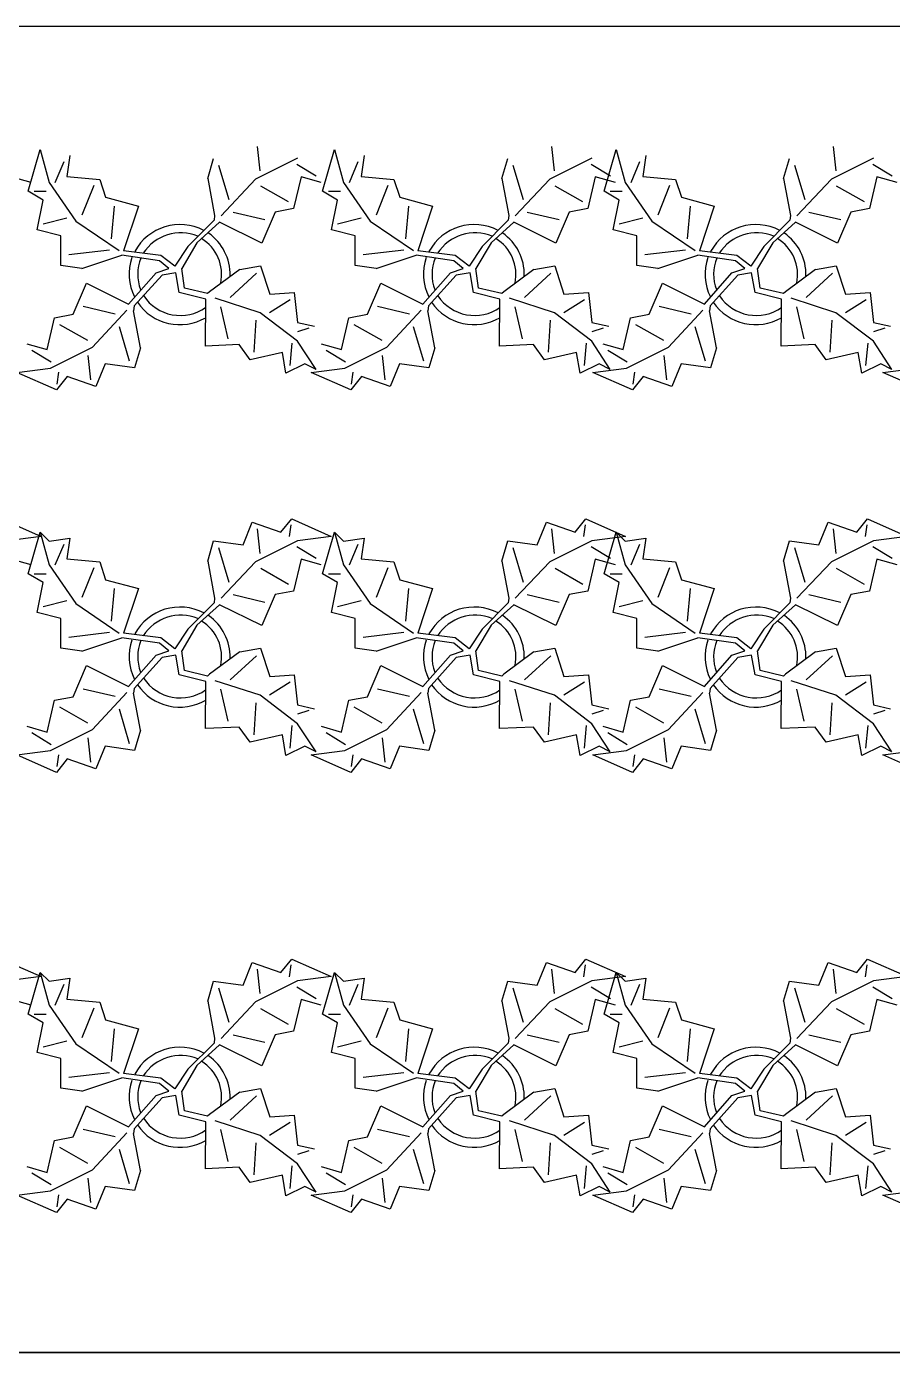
# Model space of a CAD drawing. Header units: inches. Extents: x 8624 to 20537, y 780 to 7738.
# Drawn here: x 9488.1 to 9591.1, y 7155.8 to 7313.6 of the extents above; entities that cross this region are included whole.
import ezdxf

# ---------------------------------------------------------------- set-up
doc = ezdxf.new("R2010")
doc.units = ezdxf.units.IN
doc.header["$MEASUREMENT"] = 0

msp = doc.modelspace()

# ---------------------------------------------------------------- linework, layer by layer
for p, q in [((10573.53, 7313.57), (9162.9, 7313.57)), ((10573.53, 7155.82), (9175.53, 7155.82))]:
    msp.add_line(p, q)
at = {"color": 114, "linetype": 'Continuous'}
for p, q in [((9488.36, 7293.97), (9489.78, 7298.92)), ((9489.78, 7298.92), (9490.84, 7295.03)), ((9515.59, 7299.29), (9515.9, 7296.39)), ((9523.36, 7293.97), (9524.78, 7298.92)), ((9524.78, 7298.92), (9525.84, 7295.03)), ((9550.59, 7299.29), (9550.9, 7296.39)), ((9556.86, 7293.97), (9558.28, 7298.92)), ((9558.28, 7298.92), (9559.34, 7295.03)), ((9584.09, 7299.29), (9584.4, 7296.39)), ((9491.55, 7295.03), (9492.61, 7297.5)), ((9493.31, 7298.21), (9492.96, 7295.73)), ((9509.7, 7295.48), (9510.4, 7297.88)), ((9520.4, 7297.9), (9515.4, 7295.39)), ((9526.55, 7295.03), (9527.61, 7297.5)), ((9528.31, 7298.21), (9527.96, 7295.73)), ((9544.7, 7295.48), (9545.4, 7297.88)), ((9555.4, 7297.9), (9550.4, 7295.39)), ((9560.05, 7295.03), (9561.11, 7297.5)), ((9561.81, 7298.21), (9561.46, 7295.73)), ((9578.2, 7295.48), (9578.9, 7297.88)), ((9588.9, 7297.9), (9583.9, 7295.39)), ((9488.7, 7295.01), (9486.3, 7295.7)), ((9492.96, 7295.73), (9496.85, 7295.38)), ((9511, 7297.08), (9512.21, 7292.98)), ((9520.8, 7295.7), (9519.91, 7291.9)), ((9520.3, 7297.2), (9522.6, 7295.81)), ((9523.2, 7295.01), (9520.8, 7295.7)), ((9527.96, 7295.73), (9531.85, 7295.38)), ((9546, 7297.08), (9547.21, 7292.98)), ((9555.8, 7295.7), (9554.91, 7291.9)), ((9555.3, 7297.2), (9557.6, 7295.81)), ((9558.2, 7295.01), (9555.8, 7295.7)), ((9561.46, 7295.73), (9565.35, 7295.38)), ((9579.5, 7297.08), (9580.71, 7292.98)), ((9589.3, 7295.7), (9588.41, 7291.9)), ((9588.8, 7297.2), (9591.1, 7295.81)), ((9591.7, 7295.01), (9589.3, 7295.7)), ((9490.84, 7295.03), (9494.02, 7290.43)), ((9496.14, 7294.67), (9494.73, 7291.14)), ((9496.85, 7295.38), (9497.56, 7293.26)), ((9509.7, 7295.48), (9510.51, 7291.08)), ((9515.4, 7295.39), (9511.29, 7291.05)), ((9519.31, 7292.7), (9516.01, 7294.59)), ((9525.84, 7295.03), (9529.02, 7290.43)), ((9531.14, 7294.67), (9529.73, 7291.14)), ((9531.85, 7295.38), (9532.56, 7293.26)), ((9544.7, 7295.48), (9545.51, 7291.08)), ((9550.4, 7295.39), (9546.29, 7291.05)), ((9554.31, 7292.7), (9551.01, 7294.59)), ((9559.34, 7295.03), (9562.52, 7290.43)), ((9564.64, 7294.67), (9563.23, 7291.14)), ((9565.35, 7295.38), (9566.06, 7293.26)), ((9578.2, 7295.48), (9579.01, 7291.08)), ((9583.9, 7295.39), (9579.79, 7291.05)), ((9587.81, 7292.7), (9584.51, 7294.59)), ((9490.13, 7292.91), (9488.36, 7293.97)), ((9489.07, 7293.97), (9490.49, 7293.97)), ((9489.42, 7289.37), (9490.13, 7292.91)), ((9497.56, 7293.26), (9501.45, 7292.2)), ((9525.13, 7292.91), (9523.36, 7293.97)), ((9524.07, 7293.97), (9525.49, 7293.97)), ((9524.42, 7289.37), (9525.13, 7292.91)), ((9532.56, 7293.26), (9536.45, 7292.2)), ((9558.63, 7292.91), (9556.86, 7293.97)), ((9557.57, 7293.97), (9558.99, 7293.97)), ((9557.92, 7289.37), (9558.63, 7292.91)), ((9566.06, 7293.26), (9569.95, 7292.2)), ((9498.26, 7288.31), (9498.62, 7292.2)), ((9501.45, 7292.2), (9499.68, 7286.9)), ((9510.51, 7291.08), (9510.45, 7290.51)), ((9512.71, 7291.49), (9516.51, 7290.59)), ((9517.71, 7291.5), (9516.12, 7287.79)), ((9519.91, 7291.9), (9517.71, 7291.5)), ((9533.26, 7288.31), (9533.62, 7292.2)), ((9536.45, 7292.2), (9534.68, 7286.9)), ((9545.51, 7291.08), (9545.45, 7290.51)), ((9547.71, 7291.49), (9551.51, 7290.59)), ((9552.71, 7291.5), (9551.12, 7287.79)), ((9554.91, 7291.9), (9552.71, 7291.5)), ((9566.76, 7288.31), (9567.12, 7292.2)), ((9569.95, 7292.2), (9568.18, 7286.9)), ((9579.01, 7291.08), (9578.95, 7290.51)), ((9581.21, 7291.49), (9585.01, 7290.59)), ((9586.21, 7291.5), (9584.62, 7287.79)), ((9588.41, 7291.9), (9586.21, 7291.5)), ((9490.13, 7290.08), (9492.96, 7290.79)), ((9494.02, 7290.43), (9499.17, 7286.91)), ((9510.45, 7290.51), (9507.33, 7287.39)), ((9508.41, 7287.85), (9511.12, 7290.28)), ((9516.12, 7287.79), (9511.12, 7290.28)), ((9525.13, 7290.08), (9527.96, 7290.79)), ((9529.02, 7290.43), (9534.17, 7286.91)), ((9545.45, 7290.51), (9542.33, 7287.39)), ((9543.41, 7287.85), (9546.12, 7290.28)), ((9551.12, 7287.79), (9546.12, 7290.28)), ((9558.63, 7290.08), (9561.46, 7290.79)), ((9562.52, 7290.43), (9567.67, 7286.91)), ((9578.95, 7290.51), (9575.83, 7287.39)), ((9576.91, 7287.85), (9579.62, 7290.28)), ((9584.62, 7287.79), (9579.62, 7290.28)), ((9492.25, 7288.66), (9489.42, 7289.37)), ((9492.25, 7285.13), (9492.25, 7288.66)), ((9508.41, 7287.85), (9506.61, 7284.79)), ((9527.25, 7288.66), (9524.42, 7289.37)), ((9527.25, 7285.13), (9527.25, 7288.66)), ((9543.41, 7287.85), (9541.61, 7284.79)), ((9560.75, 7288.66), (9557.92, 7289.37)), ((9560.75, 7285.13), (9560.75, 7288.66)), ((9576.91, 7287.85), (9575.11, 7284.79)), ((9498.03, 7286.98), (9493.19, 7286.4)), ((9494.73, 7284.77), (9499.49, 7286.35)), ((9503.97, 7285.7), (9499.49, 7286.35)), ((9504.14, 7286.33), (9499.68, 7286.9)), ((9505.8, 7285.05), (9504.14, 7286.33)), ((9507.33, 7287.39), (9505.8, 7285.05)), ((9533.03, 7286.98), (9528.19, 7286.4)), ((9529.73, 7284.77), (9534.49, 7286.35)), ((9538.97, 7285.7), (9534.49, 7286.35)), ((9539.14, 7286.33), (9534.68, 7286.9)), ((9540.8, 7285.05), (9539.14, 7286.33)), ((9542.33, 7287.39), (9540.8, 7285.05)), ((9566.53, 7286.98), (9561.69, 7286.4)), ((9563.23, 7284.77), (9567.99, 7286.35)), ((9572.47, 7285.7), (9567.99, 7286.35)), ((9572.64, 7286.33), (9568.18, 7286.9)), ((9574.3, 7285.05), (9572.64, 7286.33)), ((9575.83, 7287.39), (9574.3, 7285.05)), ((9494.73, 7284.77), (9492.25, 7285.13)), ((9503.56, 7284.26), (9505.09, 7284.79)), ((9505.09, 7284.79), (9503.97, 7285.7)), ((9506.92, 7282.44), (9506.61, 7284.79)), ((9513.51, 7284.68), (9509.91, 7282.02)), ((9513.51, 7284.68), (9515.97, 7285.1)), ((9515.97, 7285.1), (9517.07, 7281.74)), ((9529.73, 7284.77), (9527.25, 7285.13)), ((9538.56, 7284.26), (9540.09, 7284.79)), ((9540.09, 7284.79), (9538.97, 7285.7)), ((9541.92, 7282.44), (9541.61, 7284.79)), ((9548.51, 7284.68), (9544.91, 7282.02)), ((9548.51, 7284.68), (9550.97, 7285.1)), ((9550.97, 7285.1), (9552.07, 7281.74)), ((9563.23, 7284.77), (9560.75, 7285.13)), ((9572.06, 7284.26), (9573.59, 7284.79)), ((9573.59, 7284.79), (9572.47, 7285.7)), ((9575.42, 7282.44), (9575.11, 7284.79)), ((9582.01, 7284.68), (9578.41, 7282.02)), ((9582.01, 7284.68), (9584.47, 7285.1)), ((9584.47, 7285.1), (9585.57, 7281.74)), ((9500.29, 7280.55), (9503.56, 7284.26)), ((9504.27, 7284), (9500.95, 7280.32)), ((9505.9, 7284.26), (9504.27, 7284)), ((9506.31, 7281.92), (9505.9, 7284.26)), ((9515.52, 7284.21), (9512.37, 7281.33)), ((9535.29, 7280.55), (9538.56, 7284.26)), ((9539.27, 7284), (9535.95, 7280.32)), ((9540.9, 7284.26), (9539.27, 7284)), ((9541.31, 7281.92), (9540.9, 7284.26)), ((9550.52, 7284.21), (9547.37, 7281.33)), ((9568.79, 7280.55), (9572.06, 7284.26)), ((9572.77, 7284), (9569.45, 7280.32)), ((9574.4, 7284.26), (9572.77, 7284)), ((9574.81, 7281.92), (9574.4, 7284.26)), ((9584.02, 7284.21), (9580.87, 7281.33)), ((9493.69, 7279.33), (9495.28, 7283.04)), ((9495.28, 7283.04), (9500.29, 7280.55)), ((9509.46, 7281.13), (9506.31, 7281.92)), ((9506.92, 7282.44), (9506.92, 7282.44)), ((9509.69, 7281.8), (9506.92, 7282.44)), ((9509.91, 7282.02), (9509.69, 7281.8)), ((9517.07, 7281.74), (9519.98, 7281.94)), ((9519.98, 7281.94), (9520.4, 7278.36)), ((9528.69, 7279.33), (9530.28, 7283.04)), ((9530.28, 7283.04), (9535.29, 7280.55)), ((9544.46, 7281.13), (9541.31, 7281.92)), ((9541.92, 7282.44), (9541.92, 7282.44)), ((9544.69, 7281.8), (9541.92, 7282.44)), ((9544.91, 7282.02), (9544.69, 7281.8)), ((9552.07, 7281.74), (9554.98, 7281.94)), ((9554.98, 7281.94), (9555.4, 7278.36)), ((9562.19, 7279.33), (9563.78, 7283.04)), ((9563.78, 7283.04), (9568.79, 7280.55)), ((9577.96, 7281.13), (9574.81, 7281.92)), ((9575.42, 7282.44), (9575.42, 7282.44)), ((9578.19, 7281.8), (9575.42, 7282.44)), ((9578.41, 7282.02), (9578.19, 7281.8)), ((9585.57, 7281.74), (9588.48, 7281.94)), ((9588.48, 7281.94), (9588.9, 7278.36)), ((9498.69, 7279.35), (9494.89, 7280.24)), ((9500.95, 7280.32), (9500.89, 7279.75)), ((9509.42, 7275.54), (9509.46, 7281.13)), ((9515.93, 7279.51), (9510.58, 7281.24)), ((9511.24, 7280.22), (9512.11, 7276.41)), ((9519.52, 7281.05), (9517.05, 7279.51)), ((9533.69, 7279.35), (9529.89, 7280.24)), ((9535.95, 7280.32), (9535.89, 7279.75)), ((9544.42, 7275.54), (9544.46, 7281.13)), ((9550.93, 7279.51), (9545.58, 7281.24)), ((9546.24, 7280.22), (9547.11, 7276.41)), ((9554.52, 7281.05), (9552.05, 7279.51)), ((9567.19, 7279.35), (9563.39, 7280.24)), ((9569.45, 7280.32), (9569.39, 7279.75)), ((9577.92, 7275.54), (9577.96, 7281.13)), ((9584.43, 7279.51), (9579.08, 7281.24)), ((9579.74, 7280.22), (9580.61, 7276.41)), ((9588.02, 7281.05), (9585.55, 7279.51)), ((9490.6, 7275.13), (9491.49, 7278.93)), ((9491.49, 7278.93), (9493.69, 7279.33)), ((9496, 7275.44), (9500.1, 7279.83)), ((9501.7, 7275.35), (9500.89, 7279.75)), ((9515.23, 7274.82), (9515.48, 7278.62)), ((9520.38, 7276.13), (9515.93, 7279.51)), ((9520.4, 7278.36), (9522.4, 7277.9)), ((9525.6, 7275.13), (9526.49, 7278.93)), ((9526.49, 7278.93), (9528.69, 7279.33)), ((9531, 7275.44), (9535.1, 7279.83)), ((9536.7, 7275.35), (9535.89, 7279.75)), ((9550.23, 7274.82), (9550.48, 7278.62)), ((9555.38, 7276.13), (9550.93, 7279.51)), ((9555.4, 7278.36), (9557.4, 7277.9)), ((9559.1, 7275.13), (9559.99, 7278.93)), ((9559.99, 7278.93), (9562.19, 7279.33)), ((9564.5, 7275.44), (9568.6, 7279.83)), ((9570.2, 7275.35), (9569.39, 7279.75)), ((9583.73, 7274.82), (9583.98, 7278.62)), ((9588.88, 7276.13), (9584.43, 7279.51)), ((9588.9, 7278.36), (9590.9, 7277.9)), ((9492.09, 7278.13), (9495.4, 7276.24)), ((9500.4, 7273.75), (9499.19, 7277.85)), ((9521.73, 7277.68), (9520.39, 7277.25)), ((9527.09, 7278.13), (9530.4, 7276.24)), ((9535.4, 7273.75), (9534.19, 7277.85)), ((9556.73, 7277.68), (9555.39, 7277.25)), ((9560.59, 7278.13), (9563.9, 7276.24)), ((9568.9, 7273.75), (9567.69, 7277.85)), ((9590.23, 7277.68), (9588.89, 7277.25)), ((9488.2, 7275.82), (9490.6, 7275.13)), ((9491, 7272.93), (9496, 7275.44)), ((9501.7, 7275.35), (9501, 7272.95)), ((9513.44, 7275.73), (9509.42, 7275.54)), ((9514.77, 7273.93), (9513.44, 7275.73)), ((9519.71, 7275.91), (9519.46, 7273.23)), ((9522.59, 7272.76), (9520.38, 7276.13)), ((9523.2, 7275.82), (9525.6, 7275.13)), ((9526, 7272.93), (9531, 7275.44)), ((9536.7, 7275.35), (9536, 7272.95)), ((9548.44, 7275.73), (9544.42, 7275.54)), ((9549.77, 7273.93), (9548.44, 7275.73)), ((9554.71, 7275.91), (9554.46, 7273.23)), ((9557.59, 7272.76), (9555.38, 7276.13)), ((9556.7, 7275.82), (9559.1, 7275.13)), ((9559.5, 7272.93), (9564.5, 7275.44)), ((9570.2, 7275.35), (9569.5, 7272.95)), ((9581.94, 7275.73), (9577.92, 7275.54)), ((9583.27, 7273.93), (9581.94, 7275.73)), ((9588.21, 7275.91), (9587.96, 7273.23)), ((9591.09, 7272.76), (9588.88, 7276.13)), ((9491.1, 7273.63), (9488.8, 7275.02)), ((9495.81, 7271.54), (9495.5, 7274.44)), ((9518.58, 7274.8), (9514.77, 7273.93)), ((9519.01, 7272.34), (9518.58, 7274.8)), ((9526.1, 7273.63), (9523.8, 7275.02)), ((9530.81, 7271.54), (9530.5, 7274.44)), ((9553.58, 7274.8), (9549.77, 7273.93)), ((9554.01, 7272.34), (9553.58, 7274.8)), ((9559.6, 7273.63), (9557.3, 7275.02)), ((9564.31, 7271.54), (9564, 7274.44)), ((9587.08, 7274.8), (9583.27, 7273.93)), ((9587.51, 7272.34), (9587.08, 7274.8)), ((9487, 7272.42), (9491, 7272.93)), ((9491.71, 7270.33), (9487, 7272.42)), ((9491.81, 7271.03), (9492, 7272.43)), ((9497.5, 7273.44), (9496.41, 7270.74)), ((9501, 7272.95), (9497.5, 7273.44)), ((9521.25, 7273.44), (9519.01, 7272.34)), ((9522.59, 7272.76), (9521.25, 7273.44)), ((9522, 7272.42), (9526, 7272.93)), ((9526.71, 7270.33), (9522, 7272.42)), ((9526.81, 7271.03), (9527, 7272.43)), ((9532.5, 7273.44), (9531.41, 7270.74)), ((9536, 7272.95), (9532.5, 7273.44)), ((9556.25, 7273.44), (9554.01, 7272.34)), ((9555.5, 7272.42), (9559.5, 7272.93)), ((9560.21, 7270.33), (9555.5, 7272.42)), ((9557.59, 7272.76), (9556.25, 7273.44)), ((9560.31, 7271.03), (9560.5, 7272.43)), ((9566, 7273.44), (9564.91, 7270.74)), ((9569.5, 7272.95), (9566, 7273.44)), ((9589.75, 7273.44), (9587.51, 7272.34)), ((9591.09, 7272.76), (9589.75, 7273.44)), ((9590, 7272.42), (9594, 7272.93)), ((9594.71, 7270.33), (9590, 7272.42)), ((9493, 7271.93), (9491.71, 7270.33)), ((9496.41, 7270.74), (9493, 7271.93)), ((9528, 7271.93), (9526.71, 7270.33)), ((9531.41, 7270.74), (9528, 7271.93)), ((9561.5, 7271.93), (9560.21, 7270.33)), ((9564.91, 7270.74), (9561.5, 7271.93)), ((9485.19, 7255), (9489.9, 7252.91)), ((9518.4, 7253.4), (9519.69, 7255)), ((9519.69, 7255), (9524.4, 7252.91)), ((9553.4, 7253.4), (9554.69, 7255)), ((9554.69, 7255), (9559.4, 7252.91)), ((9586.9, 7253.4), (9588.19, 7255)), ((9588.19, 7255), (9592.9, 7252.91)), ((9488.36, 7248.47), (9489.78, 7253.42)), ((9489.78, 7253.42), (9490.84, 7249.53)), ((9489.78, 7253.42), (9490.84, 7252.36)), ((9513.9, 7251.89), (9514.99, 7254.59)), ((9514.99, 7254.59), (9518.4, 7253.4)), ((9515.59, 7253.79), (9515.9, 7250.89)), ((9519.59, 7254.3), (9519.4, 7252.9)), ((9523.36, 7248.47), (9524.78, 7253.42)), ((9524.78, 7253.42), (9525.84, 7249.53)), ((9524.78, 7253.42), (9525.84, 7252.36)), ((9548.9, 7251.89), (9549.99, 7254.59)), ((9549.99, 7254.59), (9553.4, 7253.4)), ((9550.59, 7253.79), (9550.9, 7250.89)), ((9554.59, 7254.3), (9554.4, 7252.9)), ((9556.86, 7248.47), (9558.28, 7253.42)), ((9558.28, 7253.42), (9559.34, 7249.53)), ((9558.28, 7253.42), (9559.34, 7252.36)), ((9582.4, 7251.89), (9583.49, 7254.59)), ((9583.49, 7254.59), (9586.9, 7253.4)), ((9584.09, 7253.79), (9584.4, 7250.89)), ((9588.09, 7254.3), (9587.9, 7252.9)), ((9489.9, 7252.91), (9485.9, 7252.4)), ((9490.84, 7252.36), (9493.31, 7252.71)), ((9491.55, 7249.53), (9492.61, 7252)), ((9493.31, 7252.71), (9492.96, 7250.23)), ((9509.7, 7249.98), (9510.4, 7252.38)), ((9510.4, 7252.38), (9513.9, 7251.89)), ((9511, 7251.58), (9512.21, 7247.48)), ((9520.4, 7252.4), (9515.4, 7249.89)), ((9520.3, 7251.7), (9522.6, 7250.31)), ((9524.4, 7252.91), (9520.4, 7252.4)), ((9525.84, 7252.36), (9528.31, 7252.71)), ((9526.55, 7249.53), (9527.61, 7252)), ((9528.31, 7252.71), (9527.96, 7250.23)), ((9544.7, 7249.98), (9545.4, 7252.38)), ((9545.4, 7252.38), (9548.9, 7251.89)), ((9546, 7251.58), (9547.21, 7247.48)), ((9555.4, 7252.4), (9550.4, 7249.89)), ((9555.3, 7251.7), (9557.6, 7250.31)), ((9559.4, 7252.91), (9555.4, 7252.4)), ((9559.34, 7252.36), (9561.81, 7252.71)), ((9560.05, 7249.53), (9561.11, 7252)), ((9561.81, 7252.71), (9561.46, 7250.23)), ((9578.2, 7249.98), (9578.9, 7252.38)), ((9578.9, 7252.38), (9582.4, 7251.89)), ((9579.5, 7251.58), (9580.71, 7247.48)), ((9588.9, 7252.4), (9583.9, 7249.89)), ((9588.8, 7251.7), (9591.1, 7250.31)), ((9592.9, 7252.91), (9588.9, 7252.4)), ((9488.7, 7249.51), (9486.3, 7250.2)), ((9492.96, 7250.23), (9496.85, 7249.88)), ((9509.7, 7249.98), (9510.51, 7245.58)), ((9520.8, 7250.2), (9519.91, 7246.4)), ((9523.2, 7249.51), (9520.8, 7250.2)), ((9527.96, 7250.23), (9531.85, 7249.88)), ((9544.7, 7249.98), (9545.51, 7245.58)), ((9555.8, 7250.2), (9554.91, 7246.4)), ((9558.2, 7249.51), (9555.8, 7250.2)), ((9561.46, 7250.23), (9565.35, 7249.88)), ((9578.2, 7249.98), (9579.01, 7245.58)), ((9589.3, 7250.2), (9588.41, 7246.4)), ((9591.7, 7249.51), (9589.3, 7250.2)), ((9490.13, 7247.41), (9488.36, 7248.47)), ((9489.07, 7248.47), (9490.49, 7248.47)), ((9490.84, 7249.53), (9494.02, 7244.93)), ((9496.14, 7249.17), (9494.73, 7245.64)), ((9496.85, 7249.88), (9497.56, 7247.76)), ((9515.4, 7249.89), (9511.29, 7245.55)), ((9519.31, 7247.2), (9516.01, 7249.09)), ((9525.13, 7247.41), (9523.36, 7248.47)), ((9524.07, 7248.47), (9525.49, 7248.47)), ((9525.84, 7249.53), (9529.02, 7244.93)), ((9531.14, 7249.17), (9529.73, 7245.64)), ((9531.85, 7249.88), (9532.56, 7247.76)), ((9550.4, 7249.89), (9546.29, 7245.55)), ((9554.31, 7247.2), (9551.01, 7249.09)), ((9558.63, 7247.41), (9556.86, 7248.47)), ((9557.57, 7248.47), (9558.99, 7248.47)), ((9559.34, 7249.53), (9562.52, 7244.93)), ((9564.64, 7249.17), (9563.23, 7245.64)), ((9565.35, 7249.88), (9566.06, 7247.76)), ((9583.9, 7249.89), (9579.79, 7245.55)), ((9587.81, 7247.2), (9584.51, 7249.09)), ((9489.42, 7243.87), (9490.13, 7247.41)), ((9497.56, 7247.76), (9501.45, 7246.7)), ((9524.42, 7243.87), (9525.13, 7247.41)), ((9532.56, 7247.76), (9536.45, 7246.7)), ((9557.92, 7243.87), (9558.63, 7247.41)), ((9566.06, 7247.76), (9569.95, 7246.7)), ((9490.13, 7244.58), (9492.96, 7245.29)), ((9498.26, 7242.81), (9498.62, 7246.7)), ((9501.45, 7246.7), (9499.68, 7241.4)), ((9510.51, 7245.58), (9510.45, 7245.01)), ((9512.71, 7245.99), (9516.51, 7245.09)), ((9517.71, 7246), (9516.12, 7242.29)), ((9519.91, 7246.4), (9517.71, 7246)), ((9525.13, 7244.58), (9527.96, 7245.29)), ((9533.26, 7242.81), (9533.62, 7246.7)), ((9536.45, 7246.7), (9534.68, 7241.4)), ((9545.51, 7245.58), (9545.45, 7245.01)), ((9547.71, 7245.99), (9551.51, 7245.09)), ((9552.71, 7246), (9551.12, 7242.29)), ((9554.91, 7246.4), (9552.71, 7246)), ((9558.63, 7244.58), (9561.46, 7245.29)), ((9566.76, 7242.81), (9567.12, 7246.7)), ((9569.95, 7246.7), (9568.18, 7241.4)), ((9579.01, 7245.58), (9578.95, 7245.01)), ((9581.21, 7245.99), (9585.01, 7245.09)), ((9586.21, 7246), (9584.62, 7242.29)), ((9588.41, 7246.4), (9586.21, 7246)), ((9492.25, 7243.16), (9489.42, 7243.87)), ((9494.02, 7244.93), (9499.17, 7241.41)), ((9510.45, 7245.01), (9507.33, 7241.89)), ((9508.41, 7242.35), (9511.12, 7244.78)), ((9516.12, 7242.29), (9511.12, 7244.78)), ((9527.25, 7243.16), (9524.42, 7243.87)), ((9529.02, 7244.93), (9534.17, 7241.41)), ((9545.45, 7245.01), (9542.33, 7241.89)), ((9543.41, 7242.35), (9546.12, 7244.78)), ((9551.12, 7242.29), (9546.12, 7244.78)), ((9560.75, 7243.16), (9557.92, 7243.87)), ((9562.52, 7244.93), (9567.67, 7241.41)), ((9578.95, 7245.01), (9575.83, 7241.89)), ((9576.91, 7242.35), (9579.62, 7244.78)), ((9584.62, 7242.29), (9579.62, 7244.78)), ((9492.25, 7239.63), (9492.25, 7243.16)), ((9508.41, 7242.35), (9506.61, 7239.29)), ((9527.25, 7239.63), (9527.25, 7243.16)), ((9543.41, 7242.35), (9541.61, 7239.29)), ((9560.75, 7239.63), (9560.75, 7243.16)), ((9576.91, 7242.35), (9575.11, 7239.29)), ((9498.03, 7241.48), (9493.19, 7240.9)), ((9494.73, 7239.27), (9499.49, 7240.85)), ((9503.97, 7240.2), (9499.49, 7240.85)), ((9504.14, 7240.83), (9499.68, 7241.4)), ((9505.8, 7239.55), (9504.14, 7240.83)), ((9507.33, 7241.89), (9505.8, 7239.55)), ((9533.03, 7241.48), (9528.19, 7240.9)), ((9529.73, 7239.27), (9534.49, 7240.85)), ((9538.97, 7240.2), (9534.49, 7240.85)), ((9539.14, 7240.83), (9534.68, 7241.4)), ((9540.8, 7239.55), (9539.14, 7240.83)), ((9542.33, 7241.89), (9540.8, 7239.55)), ((9566.53, 7241.48), (9561.69, 7240.9)), ((9563.23, 7239.27), (9567.99, 7240.85)), ((9572.47, 7240.2), (9567.99, 7240.85)), ((9572.64, 7240.83), (9568.18, 7241.4)), ((9574.3, 7239.55), (9572.64, 7240.83)), ((9575.83, 7241.89), (9574.3, 7239.55)), ((9494.73, 7239.27), (9492.25, 7239.63)), ((9503.56, 7238.76), (9505.09, 7239.29)), ((9505.09, 7239.29), (9503.97, 7240.2)), ((9506.92, 7236.94), (9506.61, 7239.29)), ((9513.51, 7239.18), (9509.91, 7236.52)), ((9513.51, 7239.18), (9515.97, 7239.6)), ((9515.97, 7239.6), (9517.07, 7236.24)), ((9529.73, 7239.27), (9527.25, 7239.63)), ((9538.56, 7238.76), (9540.09, 7239.29)), ((9540.09, 7239.29), (9538.97, 7240.2)), ((9541.92, 7236.94), (9541.61, 7239.29)), ((9548.51, 7239.18), (9544.91, 7236.52)), ((9548.51, 7239.18), (9550.97, 7239.6)), ((9550.97, 7239.6), (9552.07, 7236.24)), ((9563.23, 7239.27), (9560.75, 7239.63)), ((9572.06, 7238.76), (9573.59, 7239.29)), ((9573.59, 7239.29), (9572.47, 7240.2)), ((9575.42, 7236.94), (9575.11, 7239.29)), ((9582.01, 7239.18), (9578.41, 7236.52)), ((9582.01, 7239.18), (9584.47, 7239.6)), ((9584.47, 7239.6), (9585.57, 7236.24)), ((9493.69, 7233.83), (9495.28, 7237.54)), ((9495.28, 7237.54), (9500.29, 7235.05)), ((9500.29, 7235.05), (9503.56, 7238.76)), ((9504.27, 7238.5), (9500.95, 7234.82)), ((9505.9, 7238.76), (9504.27, 7238.5)), ((9506.31, 7236.42), (9505.9, 7238.76)), ((9515.52, 7238.71), (9512.37, 7235.83)), ((9528.69, 7233.83), (9530.28, 7237.54)), ((9530.28, 7237.54), (9535.29, 7235.05)), ((9535.29, 7235.05), (9538.56, 7238.76)), ((9539.27, 7238.5), (9535.95, 7234.82)), ((9540.9, 7238.76), (9539.27, 7238.5)), ((9541.31, 7236.42), (9540.9, 7238.76)), ((9550.52, 7238.71), (9547.37, 7235.83)), ((9562.19, 7233.83), (9563.78, 7237.54)), ((9563.78, 7237.54), (9568.79, 7235.05)), ((9568.79, 7235.05), (9572.06, 7238.76)), ((9572.77, 7238.5), (9569.45, 7234.82)), ((9574.4, 7238.76), (9572.77, 7238.5)), ((9574.81, 7236.42), (9574.4, 7238.76)), ((9584.02, 7238.71), (9580.87, 7235.83)), ((9509.46, 7235.63), (9506.31, 7236.42)), ((9506.92, 7236.94), (9506.92, 7236.94)), ((9509.69, 7236.3), (9506.92, 7236.94)), ((9509.91, 7236.52), (9509.69, 7236.3)), ((9515.93, 7234.01), (9510.58, 7235.74)), ((9517.07, 7236.24), (9519.98, 7236.44)), ((9519.98, 7236.44), (9520.4, 7232.86)), ((9544.46, 7235.63), (9541.31, 7236.42)), ((9541.92, 7236.94), (9541.92, 7236.94)), ((9544.69, 7236.3), (9541.92, 7236.94)), ((9544.91, 7236.52), (9544.69, 7236.3)), ((9550.93, 7234.01), (9545.58, 7235.74)), ((9552.07, 7236.24), (9554.98, 7236.44)), ((9554.98, 7236.44), (9555.4, 7232.86)), ((9577.96, 7235.63), (9574.81, 7236.42)), ((9575.42, 7236.94), (9575.42, 7236.94)), ((9578.19, 7236.3), (9575.42, 7236.94)), ((9578.41, 7236.52), (9578.19, 7236.3)), ((9584.43, 7234.01), (9579.08, 7235.74)), ((9585.57, 7236.24), (9588.48, 7236.44)), ((9588.48, 7236.44), (9588.9, 7232.86)), ((9498.69, 7233.85), (9494.89, 7234.74)), ((9496, 7229.94), (9500.1, 7234.33)), ((9500.95, 7234.82), (9500.89, 7234.25)), ((9501.7, 7229.85), (9500.89, 7234.25)), ((9509.42, 7230.04), (9509.46, 7235.63)), ((9511.24, 7234.72), (9512.11, 7230.91)), ((9519.52, 7235.55), (9517.05, 7234.01)), ((9533.69, 7233.85), (9529.89, 7234.74)), ((9531, 7229.94), (9535.1, 7234.33)), ((9535.95, 7234.82), (9535.89, 7234.25)), ((9536.7, 7229.85), (9535.89, 7234.25)), ((9544.42, 7230.04), (9544.46, 7235.63)), ((9546.24, 7234.72), (9547.11, 7230.91)), ((9554.52, 7235.55), (9552.05, 7234.01)), ((9567.19, 7233.85), (9563.39, 7234.74)), ((9564.5, 7229.94), (9568.6, 7234.33)), ((9569.45, 7234.82), (9569.39, 7234.25)), ((9570.2, 7229.85), (9569.39, 7234.25)), ((9577.92, 7230.04), (9577.96, 7235.63)), ((9579.74, 7234.72), (9580.61, 7230.91)), ((9588.02, 7235.55), (9585.55, 7234.01)), ((9490.6, 7229.63), (9491.49, 7233.43)), ((9491.49, 7233.43), (9493.69, 7233.83)), ((9492.09, 7232.63), (9495.4, 7230.74)), ((9515.23, 7229.32), (9515.48, 7233.12)), ((9520.38, 7230.63), (9515.93, 7234.01)), ((9520.4, 7232.86), (9522.4, 7232.4)), ((9525.6, 7229.63), (9526.49, 7233.43)), ((9526.49, 7233.43), (9528.69, 7233.83)), ((9527.09, 7232.63), (9530.4, 7230.74)), ((9550.23, 7229.32), (9550.48, 7233.12)), ((9555.38, 7230.63), (9550.93, 7234.01)), ((9555.4, 7232.86), (9557.4, 7232.4)), ((9559.1, 7229.63), (9559.99, 7233.43)), ((9559.99, 7233.43), (9562.19, 7233.83)), ((9560.59, 7232.63), (9563.9, 7230.74)), ((9583.73, 7229.32), (9583.98, 7233.12)), ((9588.88, 7230.63), (9584.43, 7234.01)), ((9588.9, 7232.86), (9590.9, 7232.4)), ((9500.4, 7228.25), (9499.19, 7232.35)), ((9521.73, 7232.18), (9520.39, 7231.75)), ((9535.4, 7228.25), (9534.19, 7232.35)), ((9556.73, 7232.18), (9555.39, 7231.75)), ((9568.9, 7228.25), (9567.69, 7232.35)), ((9590.23, 7232.18), (9588.89, 7231.75)), ((9488.2, 7230.32), (9490.6, 7229.63)), ((9491.1, 7228.13), (9488.8, 7229.52)), ((9491, 7227.43), (9496, 7229.94)), ((9501.7, 7229.85), (9501, 7227.45)), ((9513.44, 7230.23), (9509.42, 7230.04)), ((9514.77, 7228.43), (9513.44, 7230.23)), ((9519.71, 7230.41), (9519.46, 7227.73)), ((9522.59, 7227.26), (9520.38, 7230.63)), ((9523.2, 7230.32), (9525.6, 7229.63)), ((9526.1, 7228.13), (9523.8, 7229.52)), ((9526, 7227.43), (9531, 7229.94)), ((9536.7, 7229.85), (9536, 7227.45)), ((9548.44, 7230.23), (9544.42, 7230.04)), ((9549.77, 7228.43), (9548.44, 7230.23)), ((9554.71, 7230.41), (9554.46, 7227.73)), ((9557.59, 7227.26), (9555.38, 7230.63)), ((9556.7, 7230.32), (9559.1, 7229.63)), ((9559.6, 7228.13), (9557.3, 7229.52)), ((9559.5, 7227.43), (9564.5, 7229.94)), ((9570.2, 7229.85), (9569.5, 7227.45)), ((9581.94, 7230.23), (9577.92, 7230.04)), ((9583.27, 7228.43), (9581.94, 7230.23)), ((9588.21, 7230.41), (9587.96, 7227.73)), ((9591.09, 7227.26), (9588.88, 7230.63)), ((9495.81, 7226.04), (9495.5, 7228.94)), ((9497.5, 7227.94), (9496.41, 7225.24)), ((9501, 7227.45), (9497.5, 7227.94)), ((9518.58, 7229.3), (9514.77, 7228.43)), ((9519.01, 7226.84), (9518.58, 7229.3)), ((9521.25, 7227.94), (9519.01, 7226.84)), ((9522.59, 7227.26), (9521.25, 7227.94)), ((9530.81, 7226.04), (9530.5, 7228.94)), ((9532.5, 7227.94), (9531.41, 7225.24)), ((9536, 7227.45), (9532.5, 7227.94)), ((9553.58, 7229.3), (9549.77, 7228.43)), ((9554.01, 7226.84), (9553.58, 7229.3)), ((9556.25, 7227.94), (9554.01, 7226.84)), ((9557.59, 7227.26), (9556.25, 7227.94)), ((9564.31, 7226.04), (9564, 7228.94)), ((9566, 7227.94), (9564.91, 7225.24)), ((9569.5, 7227.45), (9566, 7227.94)), ((9587.08, 7229.3), (9583.27, 7228.43)), ((9587.51, 7226.84), (9587.08, 7229.3)), ((9589.75, 7227.94), (9587.51, 7226.84)), ((9591.09, 7227.26), (9589.75, 7227.94)), ((9487, 7226.92), (9491, 7227.43)), ((9491.71, 7224.83), (9487, 7226.92)), ((9493, 7226.43), (9491.71, 7224.83)), ((9491.81, 7225.53), (9492, 7226.93)), ((9496.41, 7225.24), (9493, 7226.43)), ((9522, 7226.92), (9526, 7227.43)), ((9526.71, 7224.83), (9522, 7226.92)), ((9528, 7226.43), (9526.71, 7224.83)), ((9526.81, 7225.53), (9527, 7226.93)), ((9531.41, 7225.24), (9528, 7226.43)), ((9555.5, 7226.92), (9559.5, 7227.43)), ((9560.21, 7224.83), (9555.5, 7226.92)), ((9561.5, 7226.43), (9560.21, 7224.83)), ((9560.31, 7225.53), (9560.5, 7226.93)), ((9564.91, 7225.24), (9561.5, 7226.43)), ((9590, 7226.92), (9594, 7227.43)), ((9594.71, 7224.83), (9590, 7226.92)), ((9485.19, 7202.63), (9489.9, 7200.54)), ((9518.4, 7201.02), (9519.69, 7202.63)), ((9519.69, 7202.63), (9524.4, 7200.54)), ((9553.4, 7201.02), (9554.69, 7202.63)), ((9554.69, 7202.63), (9559.4, 7200.54)), ((9586.9, 7201.02), (9588.19, 7202.63)), ((9588.19, 7202.63), (9592.9, 7200.54)), ((9488.36, 7196.09), (9489.78, 7201.04)), ((9489.78, 7201.04), (9490.84, 7197.15)), ((9489.78, 7201.04), (9490.84, 7199.98)), ((9513.9, 7199.51), (9514.99, 7202.22)), ((9514.99, 7202.22), (9518.4, 7201.02)), ((9515.59, 7201.42), (9515.9, 7198.52)), ((9519.59, 7201.93), (9519.4, 7200.53)), ((9523.36, 7196.09), (9524.78, 7201.04)), ((9524.78, 7201.04), (9525.84, 7197.15)), ((9524.78, 7201.04), (9525.84, 7199.98)), ((9548.9, 7199.51), (9549.99, 7202.22)), ((9549.99, 7202.22), (9553.4, 7201.02)), ((9550.59, 7201.42), (9550.9, 7198.52)), ((9554.59, 7201.93), (9554.4, 7200.53)), ((9556.86, 7196.09), (9558.28, 7201.04)), ((9558.28, 7201.04), (9559.34, 7197.15)), ((9558.28, 7201.04), (9559.34, 7199.98)), ((9582.4, 7199.51), (9583.49, 7202.22)), ((9583.49, 7202.22), (9586.9, 7201.02)), ((9584.09, 7201.42), (9584.4, 7198.52)), ((9588.09, 7201.93), (9587.9, 7200.53)), ((9489.9, 7200.54), (9485.9, 7200.03)), ((9490.84, 7199.98), (9493.31, 7200.34)), ((9491.55, 7197.15), (9492.61, 7199.63)), ((9493.31, 7200.34), (9492.96, 7197.86)), ((9509.7, 7197.6), (9510.4, 7200.01)), ((9510.4, 7200.01), (9513.9, 7199.51)), ((9520.4, 7200.03), (9515.4, 7197.52)), ((9524.4, 7200.54), (9520.4, 7200.03)), ((9525.84, 7199.98), (9528.31, 7200.34)), ((9526.55, 7197.15), (9527.61, 7199.63)), ((9528.31, 7200.34), (9527.96, 7197.86)), ((9544.7, 7197.6), (9545.4, 7200.01)), ((9545.4, 7200.01), (9548.9, 7199.51)), ((9555.4, 7200.03), (9550.4, 7197.52)), ((9559.4, 7200.54), (9555.4, 7200.03)), ((9559.34, 7199.98), (9561.81, 7200.34)), ((9560.05, 7197.15), (9561.11, 7199.63)), ((9561.81, 7200.34), (9561.46, 7197.86)), ((9578.2, 7197.6), (9578.9, 7200.01)), ((9578.9, 7200.01), (9582.4, 7199.51)), ((9588.9, 7200.03), (9583.9, 7197.52)), ((9592.9, 7200.54), (9588.9, 7200.03)), ((9511, 7199.21), (9512.21, 7195.11)), ((9520.3, 7199.33), (9522.6, 7197.93)), ((9546, 7199.21), (9547.21, 7195.11)), ((9555.3, 7199.33), (9557.6, 7197.93)), ((9579.5, 7199.21), (9580.71, 7195.11)), ((9588.8, 7199.33), (9591.1, 7197.93)), ((9488.7, 7197.13), (9486.3, 7197.83)), ((9490.84, 7197.15), (9494.02, 7192.56)), ((9492.96, 7197.86), (9496.85, 7197.51)), ((9496.14, 7196.8), (9494.73, 7193.26)), ((9496.85, 7197.51), (9497.56, 7195.39)), ((9509.7, 7197.6), (9510.51, 7193.21)), ((9515.4, 7197.52), (9511.29, 7193.17)), ((9519.31, 7194.83), (9516.01, 7196.72)), ((9520.8, 7197.83), (9519.91, 7194.03)), ((9523.2, 7197.13), (9520.8, 7197.83)), ((9525.84, 7197.15), (9529.02, 7192.56)), ((9527.96, 7197.86), (9531.85, 7197.51)), ((9531.14, 7196.8), (9529.73, 7193.26)), ((9531.85, 7197.51), (9532.56, 7195.39)), ((9544.7, 7197.6), (9545.51, 7193.21)), ((9550.4, 7197.52), (9546.29, 7193.17)), ((9554.31, 7194.83), (9551.01, 7196.72)), ((9555.8, 7197.83), (9554.91, 7194.03)), ((9558.2, 7197.13), (9555.8, 7197.83)), ((9559.34, 7197.15), (9562.52, 7192.56)), ((9561.46, 7197.86), (9565.35, 7197.51)), ((9564.64, 7196.8), (9563.23, 7193.26)), ((9565.35, 7197.51), (9566.06, 7195.39)), ((9578.2, 7197.6), (9579.01, 7193.21)), ((9583.9, 7197.52), (9579.79, 7193.17)), ((9587.81, 7194.83), (9584.51, 7196.72)), ((9589.3, 7197.83), (9588.41, 7194.03)), ((9591.7, 7197.13), (9589.3, 7197.83)), ((9490.13, 7195.03), (9488.36, 7196.09)), ((9489.07, 7196.09), (9490.49, 7196.09)), ((9489.42, 7191.5), (9490.13, 7195.03)), ((9497.56, 7195.39), (9501.45, 7194.33)), ((9525.13, 7195.03), (9523.36, 7196.09)), ((9524.07, 7196.09), (9525.49, 7196.09)), ((9524.42, 7191.5), (9525.13, 7195.03)), ((9532.56, 7195.39), (9536.45, 7194.33)), ((9558.63, 7195.03), (9556.86, 7196.09)), ((9557.57, 7196.09), (9558.99, 7196.09)), ((9557.92, 7191.5), (9558.63, 7195.03)), ((9566.06, 7195.39), (9569.95, 7194.33)), ((9498.26, 7190.44), (9498.62, 7194.33)), ((9501.45, 7194.33), (9499.68, 7189.02)), ((9510.51, 7193.21), (9510.45, 7192.64)), ((9512.71, 7193.61), (9516.51, 7192.72)), ((9517.71, 7193.62), (9516.12, 7189.92)), ((9519.91, 7194.03), (9517.71, 7193.62)), ((9533.26, 7190.44), (9533.62, 7194.33)), ((9536.45, 7194.33), (9534.68, 7189.02)), ((9545.51, 7193.21), (9545.45, 7192.64)), ((9547.71, 7193.61), (9551.51, 7192.72)), ((9552.71, 7193.62), (9551.12, 7189.92)), ((9554.91, 7194.03), (9552.71, 7193.62)), ((9566.76, 7190.44), (9567.12, 7194.33)), ((9569.95, 7194.33), (9568.18, 7189.02)), ((9579.01, 7193.21), (9578.95, 7192.64)), ((9581.21, 7193.61), (9585.01, 7192.72)), ((9586.21, 7193.62), (9584.62, 7189.92)), ((9588.41, 7194.03), (9586.21, 7193.62)), ((9490.13, 7192.2), (9492.96, 7192.91)), ((9494.02, 7192.56), (9499.17, 7189.04)), ((9510.45, 7192.64), (9507.33, 7189.52)), ((9508.41, 7189.97), (9511.12, 7192.41)), ((9516.12, 7189.92), (9511.12, 7192.41)), ((9525.13, 7192.2), (9527.96, 7192.91)), ((9529.02, 7192.56), (9534.17, 7189.04)), ((9545.45, 7192.64), (9542.33, 7189.52)), ((9543.41, 7189.97), (9546.12, 7192.41)), ((9551.12, 7189.92), (9546.12, 7192.41)), ((9558.63, 7192.2), (9561.46, 7192.91)), ((9562.52, 7192.56), (9567.67, 7189.04)), ((9578.95, 7192.64), (9575.83, 7189.52)), ((9576.91, 7189.97), (9579.62, 7192.41)), ((9584.62, 7189.92), (9579.62, 7192.41)), ((9492.25, 7190.79), (9489.42, 7191.5)), ((9492.25, 7187.25), (9492.25, 7190.79)), ((9527.25, 7190.79), (9524.42, 7191.5)), ((9527.25, 7187.25), (9527.25, 7190.79)), ((9560.75, 7190.79), (9557.92, 7191.5)), ((9560.75, 7187.25), (9560.75, 7190.79)), ((9498.03, 7189.1), (9493.19, 7188.53)), ((9494.73, 7186.9), (9499.49, 7188.48)), ((9503.97, 7187.83), (9499.49, 7188.48)), ((9504.14, 7188.45), (9499.68, 7189.02)), ((9505.8, 7187.17), (9504.14, 7188.45)), ((9507.33, 7189.52), (9505.8, 7187.17)), ((9508.41, 7189.97), (9506.61, 7186.91)), ((9533.03, 7189.1), (9528.19, 7188.53)), ((9529.73, 7186.9), (9534.49, 7188.48)), ((9538.97, 7187.83), (9534.49, 7188.48)), ((9539.14, 7188.45), (9534.68, 7189.02)), ((9540.8, 7187.17), (9539.14, 7188.45)), ((9542.33, 7189.52), (9540.8, 7187.17)), ((9543.41, 7189.97), (9541.61, 7186.91)), ((9566.53, 7189.1), (9561.69, 7188.53)), ((9563.23, 7186.9), (9567.99, 7188.48)), ((9572.47, 7187.83), (9567.99, 7188.48)), ((9572.64, 7188.45), (9568.18, 7189.02)), ((9574.3, 7187.17), (9572.64, 7188.45)), ((9575.83, 7189.52), (9574.3, 7187.17)), ((9576.91, 7189.97), (9575.11, 7186.91)), ((9494.73, 7186.9), (9492.25, 7187.25)), ((9503.56, 7186.39), (9505.09, 7186.91)), ((9505.09, 7186.91), (9503.97, 7187.83)), ((9506.92, 7184.56), (9506.61, 7186.91)), ((9513.51, 7186.8), (9515.97, 7187.23)), ((9515.97, 7187.23), (9517.07, 7183.87)), ((9529.73, 7186.9), (9527.25, 7187.25)), ((9538.56, 7186.39), (9540.09, 7186.91)), ((9540.09, 7186.91), (9538.97, 7187.83)), ((9541.92, 7184.56), (9541.61, 7186.91)), ((9548.51, 7186.8), (9550.97, 7187.23)), ((9550.97, 7187.23), (9552.07, 7183.87)), ((9563.23, 7186.9), (9560.75, 7187.25)), ((9572.06, 7186.39), (9573.59, 7186.91)), ((9573.59, 7186.91), (9572.47, 7187.83)), ((9575.42, 7184.56), (9575.11, 7186.91)), ((9582.01, 7186.8), (9584.47, 7187.23)), ((9584.47, 7187.23), (9585.57, 7183.87)), ((9500.29, 7182.68), (9503.56, 7186.39)), ((9504.27, 7186.13), (9500.95, 7182.44)), ((9505.9, 7186.39), (9504.27, 7186.13)), ((9506.31, 7184.04), (9505.9, 7186.39)), ((9513.51, 7186.8), (9509.91, 7184.15)), ((9515.52, 7186.34), (9512.37, 7183.46)), ((9535.29, 7182.68), (9538.56, 7186.39)), ((9539.27, 7186.13), (9535.95, 7182.44)), ((9540.9, 7186.39), (9539.27, 7186.13)), ((9541.31, 7184.04), (9540.9, 7186.39)), ((9548.51, 7186.8), (9544.91, 7184.15)), ((9550.52, 7186.34), (9547.37, 7183.46)), ((9568.79, 7182.68), (9572.06, 7186.39)), ((9572.77, 7186.13), (9569.45, 7182.44)), ((9574.4, 7186.39), (9572.77, 7186.13)), ((9574.81, 7184.04), (9574.4, 7186.39)), ((9582.01, 7186.8), (9578.41, 7184.15)), ((9584.02, 7186.34), (9580.87, 7183.46)), ((9493.69, 7181.46), (9495.28, 7185.16)), ((9495.28, 7185.16), (9500.29, 7182.68)), ((9509.46, 7183.26), (9506.31, 7184.04)), ((9506.92, 7184.56), (9506.92, 7184.56)), ((9509.69, 7183.92), (9506.92, 7184.56)), ((9509.91, 7184.15), (9509.69, 7183.92)), ((9517.07, 7183.87), (9519.98, 7184.07)), ((9519.98, 7184.07), (9520.4, 7180.49)), ((9528.69, 7181.46), (9530.28, 7185.16)), ((9530.28, 7185.16), (9535.29, 7182.68)), ((9544.46, 7183.26), (9541.31, 7184.04)), ((9541.92, 7184.56), (9541.92, 7184.56)), ((9544.69, 7183.92), (9541.92, 7184.56)), ((9544.91, 7184.15), (9544.69, 7183.92)), ((9552.07, 7183.87), (9554.98, 7184.07)), ((9554.98, 7184.07), (9555.4, 7180.49)), ((9562.19, 7181.46), (9563.78, 7185.16)), ((9563.78, 7185.16), (9568.79, 7182.68)), ((9577.96, 7183.26), (9574.81, 7184.04)), ((9575.42, 7184.56), (9575.42, 7184.56)), ((9578.19, 7183.92), (9575.42, 7184.56)), ((9578.41, 7184.15), (9578.19, 7183.92)), ((9585.57, 7183.87), (9588.48, 7184.07)), ((9588.48, 7184.07), (9588.9, 7180.49)), ((9498.69, 7181.47), (9494.89, 7182.36)), ((9500.95, 7182.44), (9500.89, 7181.88)), ((9509.42, 7177.67), (9509.46, 7183.26)), ((9515.93, 7181.64), (9510.58, 7183.37)), ((9511.24, 7182.35), (9512.11, 7178.54)), ((9519.52, 7183.18), (9517.05, 7181.63)), ((9533.69, 7181.47), (9529.89, 7182.36)), ((9535.95, 7182.44), (9535.89, 7181.88)), ((9544.42, 7177.67), (9544.46, 7183.26)), ((9550.93, 7181.64), (9545.58, 7183.37)), ((9546.24, 7182.35), (9547.11, 7178.54)), ((9554.52, 7183.18), (9552.05, 7181.63)), ((9567.19, 7181.47), (9563.39, 7182.36)), ((9569.45, 7182.44), (9569.39, 7181.88)), ((9577.92, 7177.67), (9577.96, 7183.26)), ((9584.43, 7181.64), (9579.08, 7183.37)), ((9579.74, 7182.35), (9580.61, 7178.54)), ((9588.02, 7183.18), (9585.55, 7181.63)), ((9490.6, 7177.25), (9491.49, 7181.06)), ((9491.49, 7181.06), (9493.69, 7181.46)), ((9496, 7177.57), (9500.1, 7181.96)), ((9501.7, 7177.48), (9500.89, 7181.88)), ((9515.23, 7176.95), (9515.48, 7180.75)), ((9520.38, 7178.25), (9515.93, 7181.64)), ((9525.6, 7177.25), (9526.49, 7181.06)), ((9526.49, 7181.06), (9528.69, 7181.46)), ((9531, 7177.57), (9535.1, 7181.96)), ((9536.7, 7177.48), (9535.89, 7181.88)), ((9550.23, 7176.95), (9550.48, 7180.75)), ((9555.38, 7178.25), (9550.93, 7181.64)), ((9559.1, 7177.25), (9559.99, 7181.06)), ((9559.99, 7181.06), (9562.19, 7181.46)), ((9564.5, 7177.57), (9568.6, 7181.96)), ((9570.2, 7177.48), (9569.39, 7181.88)), ((9583.73, 7176.95), (9583.98, 7180.75)), ((9588.88, 7178.25), (9584.43, 7181.64)), ((9492.09, 7180.26), (9495.4, 7178.36)), ((9500.4, 7175.88), (9499.19, 7179.97)), ((9521.73, 7179.81), (9520.39, 7179.37)), ((9520.4, 7180.49), (9522.4, 7180.03)), ((9527.09, 7180.26), (9530.4, 7178.36)), ((9535.4, 7175.88), (9534.19, 7179.97)), ((9556.73, 7179.81), (9555.39, 7179.37)), ((9555.4, 7180.49), (9557.4, 7180.03)), ((9560.59, 7180.26), (9563.9, 7178.36)), ((9568.9, 7175.88), (9567.69, 7179.97)), ((9590.23, 7179.81), (9588.89, 7179.37)), ((9588.9, 7180.49), (9590.9, 7180.03)), ((9488.2, 7177.95), (9490.6, 7177.25)), ((9491, 7175.05), (9496, 7177.57)), ((9501.7, 7177.48), (9501, 7175.08)), ((9513.44, 7177.86), (9509.42, 7177.67)), ((9514.77, 7176.06), (9513.44, 7177.86)), ((9519.71, 7178.03), (9519.46, 7175.35)), ((9522.59, 7174.88), (9520.38, 7178.25)), ((9523.2, 7177.95), (9525.6, 7177.25)), ((9526, 7175.05), (9531, 7177.57)), ((9536.7, 7177.48), (9536, 7175.08)), ((9548.44, 7177.86), (9544.42, 7177.67)), ((9549.77, 7176.06), (9548.44, 7177.86)), ((9554.71, 7178.03), (9554.46, 7175.35)), ((9557.59, 7174.88), (9555.38, 7178.25)), ((9556.7, 7177.95), (9559.1, 7177.25)), ((9559.5, 7175.05), (9564.5, 7177.57)), ((9570.2, 7177.48), (9569.5, 7175.08)), ((9581.94, 7177.86), (9577.92, 7177.67)), ((9583.27, 7176.06), (9581.94, 7177.86)), ((9588.21, 7178.03), (9587.96, 7175.35)), ((9591.09, 7174.88), (9588.88, 7178.25)), ((9491.1, 7175.75), (9488.8, 7177.15)), ((9495.81, 7173.66), (9495.5, 7176.56)), ((9518.58, 7176.93), (9514.77, 7176.06)), ((9519.01, 7174.46), (9518.58, 7176.93)), ((9526.1, 7175.75), (9523.8, 7177.15)), ((9530.81, 7173.66), (9530.5, 7176.56)), ((9553.58, 7176.93), (9549.77, 7176.06)), ((9554.01, 7174.46), (9553.58, 7176.93)), ((9559.6, 7175.75), (9557.3, 7177.15)), ((9564.31, 7173.66), (9564, 7176.56)), ((9587.08, 7176.93), (9583.27, 7176.06)), ((9587.51, 7174.46), (9587.08, 7176.93)), ((9487, 7174.54), (9491, 7175.05)), ((9491.71, 7172.46), (9487, 7174.54)), ((9491.81, 7173.16), (9492, 7174.56)), ((9497.5, 7175.57), (9496.41, 7172.87)), ((9501, 7175.08), (9497.5, 7175.57)), ((9521.25, 7175.56), (9519.01, 7174.46)), ((9522.59, 7174.88), (9521.25, 7175.56)), ((9522, 7174.54), (9526, 7175.05)), ((9526.71, 7172.46), (9522, 7174.54)), ((9526.81, 7173.16), (9527, 7174.56)), ((9532.5, 7175.57), (9531.41, 7172.87)), ((9536, 7175.08), (9532.5, 7175.57)), ((9556.25, 7175.56), (9554.01, 7174.46)), ((9555.5, 7174.54), (9559.5, 7175.05)), ((9560.21, 7172.46), (9555.5, 7174.54)), ((9557.59, 7174.88), (9556.25, 7175.56)), ((9560.31, 7173.16), (9560.5, 7174.56)), ((9566, 7175.57), (9564.91, 7172.87)), ((9569.5, 7175.08), (9566, 7175.57)), ((9589.75, 7175.56), (9587.51, 7174.46)), ((9591.09, 7174.88), (9589.75, 7175.56)), ((9590, 7174.54), (9594, 7175.05)), ((9594.71, 7172.46), (9590, 7174.54)), ((9493, 7174.06), (9491.71, 7172.46)), ((9496.41, 7172.87), (9493, 7174.06)), ((9528, 7174.06), (9526.71, 7172.46)), ((9531.41, 7172.87), (9528, 7174.06)), ((9561.5, 7174.06), (9560.21, 7172.46)), ((9564.91, 7172.87), (9561.5, 7174.06))]:
    msp.add_line(p, q, dxfattribs=at)
at = {"color": 73}
msp.add_line((9175.53, 7155.82), (9874.53, 7155.82), dxfattribs=at)
at = {"color": 114, "linetype": 'Continuous'}
for centre, radius, start, end in [((9506.41, 7283.85), 6.15, 62.5812, 151.2714), ((9541.41, 7283.85), 6.15, 62.5812, 151.2714), ((9574.91, 7283.85), 6.15, 62.5812, 151.2714), ((9506.5, 7283.74), 5.29, 67.3711, 147.472), ((9506.36, 7284.07), 5, 348.1647, 58.6725), ((9506.36, 7284.07), 6, 358.6147, 55.1169), ((9541.5, 7283.74), 5.29, 67.3711, 147.472), ((9541.36, 7284.07), 5, 348.1647, 58.6725), ((9541.36, 7284.07), 6, 358.6147, 55.1169), ((9575, 7283.74), 5.29, 67.3711, 147.472), ((9574.86, 7284.07), 5, 348.1647, 58.6725), ((9574.86, 7284.07), 6, 358.6147, 55.1169), ((9506.49, 7284.1), 6.13, 161.2017, 206.0918), ((9506.66, 7284.07), 5.28, 158.4094, 200.0301), ((9541.49, 7284.1), 6.13, 161.2017, 206.0918), ((9541.66, 7284.07), 5.28, 158.4094, 200.0301), ((9574.99, 7284.1), 6.13, 161.2017, 206.0918), ((9575.16, 7284.07), 5.28, 158.4094, 200.0301), ((9506.45, 7284.44), 5.25, 213.8219, 304.9414), ((9541.45, 7284.44), 5.25, 213.8219, 304.9414), ((9574.95, 7284.44), 5.25, 213.8219, 304.9414), ((9506.39, 7284.23), 6.13, 214.3757, 300.1028), ((9541.39, 7284.23), 6.13, 214.3757, 300.1028), ((9574.89, 7284.23), 6.13, 214.3757, 300.1028), ((9506.41, 7238.35), 6.15, 62.5812, 151.2714), ((9541.41, 7238.35), 6.15, 62.5812, 151.2714), ((9574.91, 7238.35), 6.15, 62.5812, 151.2714), ((9506.5, 7238.24), 5.29, 67.3711, 147.472), ((9506.36, 7238.57), 5, 348.1647, 58.6725), ((9506.36, 7238.57), 6, 358.6147, 55.1169), ((9541.5, 7238.24), 5.29, 67.3711, 147.472), ((9541.36, 7238.57), 5, 348.1647, 58.6725), ((9541.36, 7238.57), 6, 358.6147, 55.1169), ((9575, 7238.24), 5.29, 67.3711, 147.472), ((9574.86, 7238.57), 5, 348.1647, 58.6725), ((9574.86, 7238.57), 6, 358.6147, 55.1169), ((9506.49, 7238.6), 6.13, 161.2017, 206.0918), ((9506.66, 7238.57), 5.28, 158.4094, 200.0301), ((9541.49, 7238.6), 6.13, 161.2017, 206.0918), ((9541.66, 7238.57), 5.28, 158.4094, 200.0301), ((9574.99, 7238.6), 6.13, 161.2017, 206.0918), ((9575.16, 7238.57), 5.28, 158.4094, 200.0301), ((9506.45, 7238.94), 5.25, 213.8219, 304.9414), ((9541.45, 7238.94), 5.25, 213.8219, 304.9414), ((9574.95, 7238.94), 5.25, 213.8219, 304.9414), ((9506.39, 7238.73), 6.13, 214.3757, 300.1028), ((9541.39, 7238.73), 6.13, 214.3757, 300.1028), ((9574.89, 7238.73), 6.13, 214.3757, 300.1028), ((9506.41, 7185.98), 6.15, 62.5812, 151.2714), ((9541.41, 7185.98), 6.15, 62.5812, 151.2714), ((9574.91, 7185.98), 6.15, 62.5812, 151.2714), ((9506.5, 7185.87), 5.29, 67.3711, 147.472), ((9506.36, 7186.19), 5, 348.1647, 58.6725), ((9506.36, 7186.19), 6, 358.6147, 55.1169), ((9541.5, 7185.87), 5.29, 67.3711, 147.472), ((9541.36, 7186.19), 5, 348.1647, 58.6725), ((9541.36, 7186.19), 6, 358.6147, 55.1169), ((9575, 7185.87), 5.29, 67.3711, 147.472), ((9574.86, 7186.19), 5, 348.1647, 58.6725), ((9574.86, 7186.19), 6, 358.6147, 55.1169), ((9506.49, 7186.22), 6.13, 161.2017, 206.0918), ((9506.66, 7186.19), 5.28, 158.4094, 200.0301), ((9541.49, 7186.22), 6.13, 161.2017, 206.0918), ((9541.66, 7186.19), 5.28, 158.4094, 200.0301), ((9574.99, 7186.22), 6.13, 161.2017, 206.0918), ((9575.16, 7186.19), 5.28, 158.4094, 200.0301), ((9506.39, 7186.36), 6.13, 214.3757, 300.1028), ((9506.45, 7186.57), 5.25, 213.8219, 304.9414), ((9541.39, 7186.36), 6.13, 214.3757, 300.1028), ((9541.45, 7186.57), 5.25, 213.8219, 304.9414), ((9574.89, 7186.36), 6.13, 214.3757, 300.1028), ((9574.95, 7186.57), 5.25, 213.8219, 304.9414)]:
    msp.add_arc(centre, radius, start, end, dxfattribs=at)

doc.saveas('drawing.dxf')
